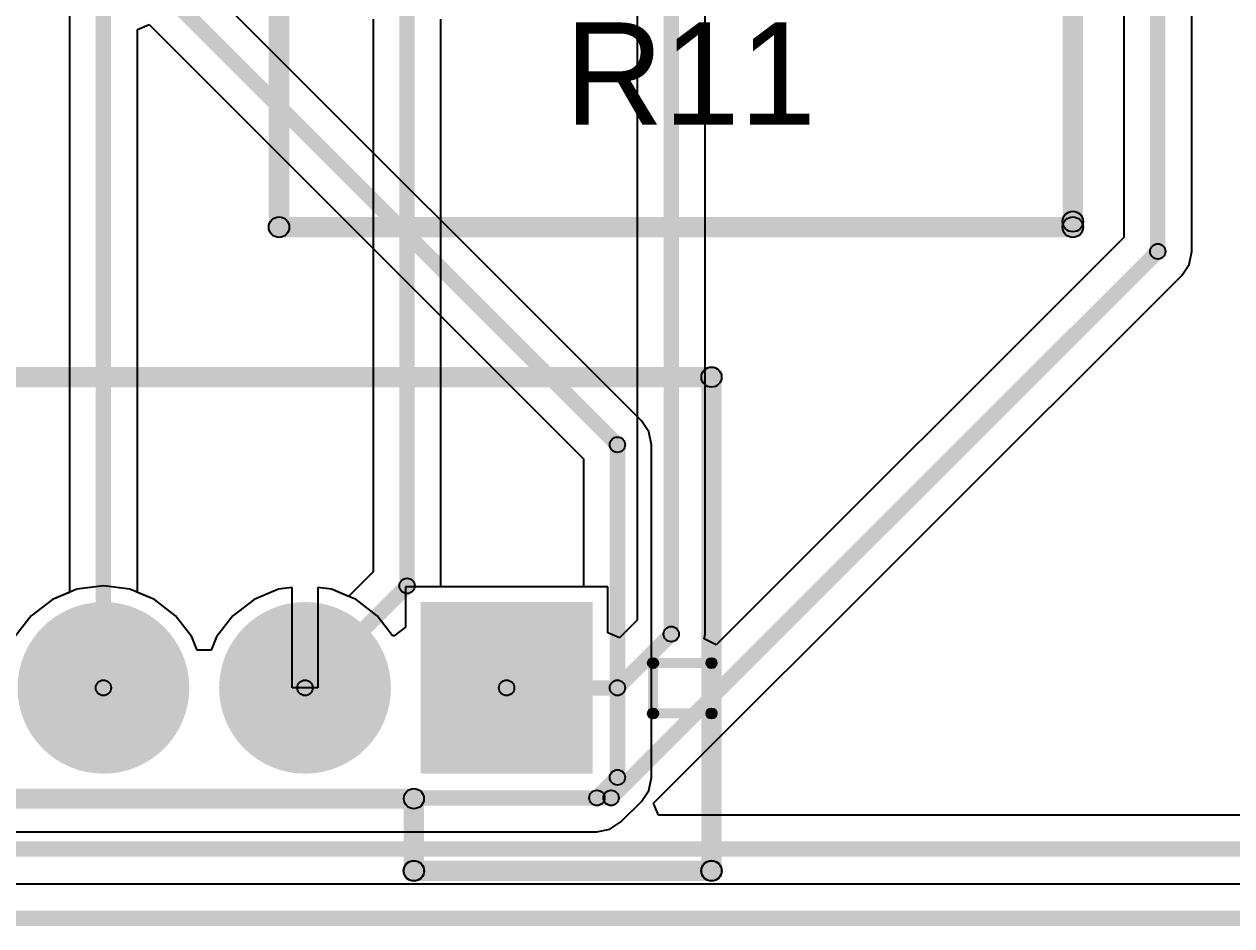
# Model space of a CAD drawing. Header units: millimetres. Extents: x -51.7 to 0.1, y -4.1 to 27.4.
# Drawn here: x -25.14 to -13.16, y -4.08 to 4.87 of the extents above; entities that cross this region are included whole.
import ezdxf

# ---------------------------------------------------------------- set-up
doc = ezdxf.new("R2010")
doc.units = ezdxf.units.MM
for name, color, linetype in [('BottomLayer', 5, 'Continuous'), ('BottomSolder', 6, 'Continuous'), ('KeepOutLayer', 6, 'Continuous'), ('MultiLayer', 9, 'Continuous'), ('PadHoleLayer', 156, 'Continuous'), ('TopLayer', 1, 'Continuous'), ('TopOverlay', 2, 'Continuous'), ('TopSolder', 216, 'Continuous')]:
    doc.layers.add(name, color=color, linetype=linetype)

# ---------------------------------------------------------------- blocks, each defined once
blk = doc.blocks.new('PCB_3362___NEW_25')
at = {"layer": 'BottomLayer'}
h = blk.add_hatch(color=5, dxfattribs=at)
edge = h.paths.add_edge_path()
edge.add_arc((0, 1.5), 1.143, 0, 360)
h = blk.add_hatch(color=5, dxfattribs=at)
edge = h.paths.add_edge_path()
edge.add_arc((-2.75, -1.5), 1.143, 0, 360)
h = blk.add_hatch(color=5, dxfattribs=at)
edge = h.paths.add_edge_path()
edge.add_arc((2.496, -1.5), 1.143, 0, 360)
at = {"layer": 'BottomSolder'}
h = blk.add_hatch(color=6, dxfattribs=at)
edge = h.paths.add_edge_path()
edge.add_arc((0, 1.5), 1.245, 0, 360)
h = blk.add_hatch(color=6, dxfattribs=at)
edge = h.paths.add_edge_path()
edge.add_arc((-2.75, -1.5), 1.245, 0, 360)
h = blk.add_hatch(color=6, dxfattribs=at)
edge = h.paths.add_edge_path()
edge.add_arc((2.496, -1.5), 1.245, 0, 360)
at = {"layer": 'MultiLayer'}
h = blk.add_hatch(color=9, dxfattribs=at)
edge = h.paths.add_edge_path()
edge.add_arc((0, 1.5), 1.143, 0, 360)
h = blk.add_hatch(color=9, dxfattribs=at)
edge = h.paths.add_edge_path()
edge.add_arc((-2.75, -1.5), 1.143, 0, 360)
h = blk.add_hatch(color=9, dxfattribs=at)
edge = h.paths.add_edge_path()
edge.add_arc((2.496, -1.5), 1.143, 0, 360)
at = {"layer": 'PadHoleLayer'}
h = blk.add_hatch(color=156, dxfattribs=at)
edge = h.paths.add_edge_path()
edge.add_arc((0, 1.5), 0.635, 0, 360)
h = blk.add_hatch(color=156, dxfattribs=at)
edge = h.paths.add_edge_path()
edge.add_arc((-2.75, -1.5), 0.635, 0, 360)
h = blk.add_hatch(color=156, dxfattribs=at)
edge = h.paths.add_edge_path()
edge.add_arc((2.496, -1.5), 0.635, 0, 360)
at = {"layer": 'TopLayer'}
h = blk.add_hatch(color=1, dxfattribs=at)
edge = h.paths.add_edge_path()
edge.add_arc((0, 1.5), 1.143, 0, 360)
h = blk.add_hatch(color=1, dxfattribs=at)
edge = h.paths.add_edge_path()
edge.add_arc((-2.75, -1.5), 1.143, 0, 360)
h = blk.add_hatch(color=1, dxfattribs=at)
edge = h.paths.add_edge_path()
edge.add_arc((2.496, -1.5), 1.143, 0, 360)
at = {"layer": 'TopOverlay'}
h = blk.add_hatch(color=2, dxfattribs=at)
edge = h.paths.add_edge_path()
edge.add_arc((-4.02, 2.945), 0.102, 0, 360)
for points in [[(-4.02, 2.843), (-4.02, 3.047), (3.854, 3.047), (3.854, 2.843)], [(-3.918, -4.929), (-4.122, -4.929), (-4.122, 2.818), (-3.918, 2.818)], [(3.956, -4.873), (3.752, -4.873), (3.752, 2.818), (3.956, 2.818)], [(-4.02, -5.031), (-4.02, -4.827), (3.854, -4.827), (3.854, -5.031)]]:
    blk.add_hatch(color=2, dxfattribs=at).paths.add_polyline_path(points)
h = blk.add_hatch(color=2, dxfattribs=at)
edge = h.paths.add_edge_path()
edge.add_arc((3.854, 2.945), 0.102, 0, 360)
h = blk.add_hatch(color=2, dxfattribs=at)
edge = h.paths.add_edge_path()
edge.add_arc((-4.02, 2.818), 0.102, 0, 360)
h = blk.add_hatch(color=2, dxfattribs=at)
edge = h.paths.add_edge_path()
edge.add_arc((3.854, 2.818), 0.102, 0, 360)
h = blk.add_hatch(color=2, dxfattribs=at)
edge = h.paths.add_edge_path()
edge.add_arc((3.854, -4.873), 0.102, 0, 360)
h = blk.add_hatch(color=2, dxfattribs=at)
edge = h.paths.add_edge_path()
edge.add_arc((-4.02, -4.929), 0.102, 0, 360)
h = blk.add_hatch(color=2, dxfattribs=at)
edge = h.paths.add_edge_path()
edge.add_arc((-4.02, -4.929), 0.102, 0, 360)
h = blk.add_hatch(color=2, dxfattribs=at)
edge = h.paths.add_edge_path()
edge.add_arc((3.854, -4.929), 0.102, 0, 360)
at = {"layer": 'TopSolder'}
h = blk.add_hatch(color=216, dxfattribs=at)
edge = h.paths.add_edge_path()
edge.add_arc((0, 1.5), 1.245, 0, 360)
h = blk.add_hatch(color=216, dxfattribs=at)
edge = h.paths.add_edge_path()
edge.add_arc((-2.75, -1.5), 1.245, 0, 360)
h = blk.add_hatch(color=216, dxfattribs=at)
edge = h.paths.add_edge_path()
edge.add_arc((2.496, -1.5), 1.245, 0, 360)
at = {"layer": 'TopOverlay'}
for centre in [(-4.02, 2.945), (3.854, 2.945), (-4.02, 2.818), (3.854, 2.818), (3.854, -4.873), (-4.02, -4.929), (-4.02, -4.929), (3.854, -4.929)]:
    blk.add_circle(centre, 0.102, dxfattribs=at)
blk = doc.blocks.new('PH2_0_6P_41')
at = {"layer": 'BottomLayer'}
blk.add_hatch(color=5, dxfattribs=at).paths.add_polyline_path([(-0.75, 0.75), (0.75, 0.75), (0.75, -0.75), (-0.75, -0.75)])
h = blk.add_hatch(color=5, dxfattribs=at)
edge = h.paths.add_edge_path()
edge.add_arc((2, 0), 0.75, 0, 360)
h = blk.add_hatch(color=5, dxfattribs=at)
edge = h.paths.add_edge_path()
edge.add_arc((4, 0), 0.75, 0, 360)
at = {"layer": 'BottomSolder'}
blk.add_hatch(color=6, dxfattribs=at).paths.add_polyline_path([(-0.852, 0.852), (0.852, 0.852), (0.852, -0.852), (-0.852, -0.852)])
h = blk.add_hatch(color=6, dxfattribs=at)
edge = h.paths.add_edge_path()
edge.add_arc((2, 0), 0.852, 0, 360)
h = blk.add_hatch(color=6, dxfattribs=at)
edge = h.paths.add_edge_path()
edge.add_arc((4, 0), 0.852, 0, 360)
at = {"layer": 'MultiLayer'}
blk.add_hatch(color=9, dxfattribs=at).paths.add_polyline_path([(-0.75, 0.75), (0.75, 0.75), (0.75, -0.75), (-0.75, -0.75)])
h = blk.add_hatch(color=9, dxfattribs=at)
edge = h.paths.add_edge_path()
edge.add_arc((2, 0), 0.75, 0, 360)
h = blk.add_hatch(color=9, dxfattribs=at)
edge = h.paths.add_edge_path()
edge.add_arc((4, 0), 0.75, 0, 360)
at = {"layer": 'PadHoleLayer'}
h = blk.add_hatch(color=156, dxfattribs=at)
edge = h.paths.add_edge_path()
edge.add_arc((0, 0), 0.4, 0, 360)
h = blk.add_hatch(color=156, dxfattribs=at)
edge = h.paths.add_edge_path()
edge.add_arc((2, 0), 0.4, 0, 360)
h = blk.add_hatch(color=156, dxfattribs=at)
edge = h.paths.add_edge_path()
edge.add_arc((4, 0), 0.4, 0, 360)
at = {"layer": 'TopLayer'}
blk.add_hatch(color=1, dxfattribs=at).paths.add_polyline_path([(-0.75, 0.75), (0.75, 0.75), (0.75, -0.75), (-0.75, -0.75)])
h = blk.add_hatch(color=1, dxfattribs=at)
edge = h.paths.add_edge_path()
edge.add_arc((2, 0), 0.75, 0, 360)
h = blk.add_hatch(color=1, dxfattribs=at)
edge = h.paths.add_edge_path()
edge.add_arc((4, 0), 0.75, 0, 360)
at = {"layer": 'TopOverlay'}
h = blk.add_hatch(color=2, dxfattribs=at)
edge = h.paths.add_edge_path()
edge.add_arc((-2.032, 1.816), 0.102, 0, 360)
for points in [[(0.92, 1.918), (0.92, 1.714), (-2.032, 1.714), (-2.032, 1.918)], [(-2.132, 1.816), (-1.932, 1.816), (-1.932, -3.084), (-2.132, -3.084)], [(0.82, 1.816), (1.02, 1.816), (1.02, 1.1), (0.82, 1.1)], [(8.984, 1.2), (8.984, 1), (0.92, 1), (0.92, 1.2)], [(-1.452, 0.304), (-1.452, 0.204), (-2.032, 0.204), (-2.032, 0.304)], [(-1.502, 0.254), (-1.402, 0.254), (-1.402, -0.246), (-1.502, -0.246)], [(-1.452, -0.196), (-1.452, -0.296), (-2.032, -0.296), (-2.032, -0.196)], [(12.032, -2.984), (12.032, -3.184), (-2.032, -3.184), (-2.032, -2.984)]]:
    blk.add_hatch(color=2, dxfattribs=at).paths.add_polyline_path(points)
h = blk.add_hatch(color=2, dxfattribs=at)
edge = h.paths.add_edge_path()
edge.add_arc((0.92, 1.816), 0.102, 0, 360)
h = blk.add_hatch(color=2, dxfattribs=at)
edge = h.paths.add_edge_path()
edge.add_arc((-2.032, 1.816), 0.1, 0, 360)
h = blk.add_hatch(color=2, dxfattribs=at)
edge = h.paths.add_edge_path()
edge.add_arc((0.92, 1.816), 0.1, 0, 360)
h = blk.add_hatch(color=2, dxfattribs=at)
edge = h.paths.add_edge_path()
edge.add_arc((0.92, 1.1), 0.1, 0, 360)
h = blk.add_hatch(color=2, dxfattribs=at)
edge = h.paths.add_edge_path()
edge.add_arc((0.92, 1.1), 0.1, 0, 360)
h = blk.add_hatch(color=2, dxfattribs=at)
edge = h.paths.add_edge_path()
edge.add_arc((-2.032, 0.254), 0.05, 0, 360)
h = blk.add_hatch(color=2, dxfattribs=at)
edge = h.paths.add_edge_path()
edge.add_arc((-1.452, 0.254), 0.05, 0, 360)
h = blk.add_hatch(color=2, dxfattribs=at)
edge = h.paths.add_edge_path()
edge.add_arc((-1.452, 0.254), 0.05, 0, 360)
h = blk.add_hatch(color=2, dxfattribs=at)
edge = h.paths.add_edge_path()
edge.add_arc((-2.032, -0.246), 0.05, 0, 360)
h = blk.add_hatch(color=2, dxfattribs=at)
edge = h.paths.add_edge_path()
edge.add_arc((-1.452, -0.246), 0.05, 0, 360)
h = blk.add_hatch(color=2, dxfattribs=at)
edge = h.paths.add_edge_path()
edge.add_arc((-1.452, -0.246), 0.05, 0, 360)
h = blk.add_hatch(color=2, dxfattribs=at)
edge = h.paths.add_edge_path()
edge.add_arc((-2.032, -3.084), 0.1, 0, 360)
h = blk.add_hatch(color=2, dxfattribs=at)
edge = h.paths.add_edge_path()
edge.add_arc((-2.032, -3.084), 0.1, 0, 360)
at = {"layer": 'TopSolder'}
blk.add_hatch(color=216, dxfattribs=at).paths.add_polyline_path([(-0.852, 0.852), (0.852, 0.852), (0.852, -0.852), (-0.852, -0.852)])
h = blk.add_hatch(color=216, dxfattribs=at)
edge = h.paths.add_edge_path()
edge.add_arc((2, 0), 0.852, 0, 360)
h = blk.add_hatch(color=216, dxfattribs=at)
edge = h.paths.add_edge_path()
edge.add_arc((4, 0), 0.852, 0, 360)
at = {"layer": 'TopOverlay'}
for centre, radius in [((-2.032, 1.816), 0.102), ((0.92, 1.816), 0.102), ((-2.032, 1.816), 0.1), ((0.92, 1.816), 0.1), ((0.92, 1.1), 0.1), ((0.92, 1.1), 0.1), ((-2.032, 0.254), 0.05), ((-1.452, 0.254), 0.05), ((-1.452, 0.254), 0.05), ((-2.032, -0.246), 0.05), ((-1.452, -0.246), 0.05), ((-1.452, -0.246), 0.05), ((-2.032, -3.084), 0.1), ((-2.032, -3.084), 0.1)]:
    blk.add_circle(centre, radius, dxfattribs=at)

msp = doc.modelspace()

# ---------------------------------------------------------------- hatches: boundary and pattern name
at = {"layer": 'BottomLayer'}
for points in [[(-24.276, -1.714), (-24.428, -1.714), (-24.428, 9.304), (-24.276, 9.304)], [(-23.879, 5.217), (-23.771, 5.325), (-19.199, 0.753), (-19.307, 0.645)], [(-19.176, -2.603), (-19.329, -2.603), (-19.329, 0.699), (-19.176, 0.699)], [(-19.402, -2.86), (-19.51, -2.752), (-19.307, -2.549), (-19.199, -2.657)], [(-27.26, -2.882), (-27.26, -2.73), (-19.456, -2.73), (-19.456, -2.882)]]:
    msp.add_hatch(color=5, dxfattribs=at).paths.add_polyline_path(points)
h = msp.add_hatch(color=5, dxfattribs=at)
edge = h.paths.add_edge_path()
edge.add_arc((-19.253, 0.699), 0.0762, 0, 360)
h = msp.add_hatch(color=5, dxfattribs=at)
edge = h.paths.add_edge_path()
edge.add_arc((-19.253, 0.699), 0.0762, 0, 360)
h = msp.add_hatch(color=5, dxfattribs=at)
edge = h.paths.add_edge_path()
edge.add_arc((-24.352, -1.714), 0.0762, 0, 360)
h = msp.add_hatch(color=5, dxfattribs=at)
edge = h.paths.add_edge_path()
edge.add_arc((-19.253, -2.603), 0.0762, 0, 360)
h = msp.add_hatch(color=5, dxfattribs=at)
edge = h.paths.add_edge_path()
edge.add_arc((-19.253, -2.603), 0.0762, 0, 360)
h = msp.add_hatch(color=5, dxfattribs=at)
edge = h.paths.add_edge_path()
edge.add_arc((-19.456, -2.806), 0.0762, 0, 360)
h = msp.add_hatch(color=5, dxfattribs=at)
edge = h.paths.add_edge_path()
edge.add_arc((-19.456, -2.806), 0.0762, 0, 360)
at = {"layer": 'KeepOutLayer'}
msp.add_hatch(color=6, dxfattribs=at).paths.add_polyline_path([(-47.435, -4.076), (-47.435, -3.924), (-4, -3.924), (-4, -4.076)])
at = {"layer": 'TopLayer'}
for points in [[(-13.817, 2.617), (-13.969, 2.617), (-13.969, 10.834), (-13.817, 10.834)], [(-21.264, -0.702), (-21.417, -0.702), (-21.417, 6.287), (-21.264, 6.287)], [(-18.643, -1.181), (-18.795, -1.181), (-18.795, 6.16), (-18.643, 6.16)], [(-19.262, -2.86), (-19.37, -2.752), (-13.947, 2.671), (-13.839, 2.563)], [(-22.298, -1.768), (-22.406, -1.66), (-21.394, -0.648), (-21.286, -0.756)], [(-19.199, -1.768), (-19.307, -1.66), (-18.773, -1.127), (-18.665, -1.234)], [(-20.352, -1.79), (-20.352, -1.638), (-19.253, -1.638), (-19.253, -1.79)], [(-27.26, -2.882), (-27.26, -2.73), (-19.316, -2.73), (-19.316, -2.882)], [(-28.752, -3.39), (-28.752, -3.238), (-10.934, -3.238), (-10.934, -3.39)]]:
    msp.add_hatch(color=1, dxfattribs=at).paths.add_polyline_path(points)
h = msp.add_hatch(color=1, dxfattribs=at)
edge = h.paths.add_edge_path()
edge.add_arc((-13.893, 2.617), 0.0762, 0, 360)
h = msp.add_hatch(color=1, dxfattribs=at)
edge = h.paths.add_edge_path()
edge.add_arc((-13.893, 2.617), 0.0762, 0, 360)
h = msp.add_hatch(color=1, dxfattribs=at)
edge = h.paths.add_edge_path()
edge.add_arc((-21.34, -0.702), 0.0762, 0, 360)
h = msp.add_hatch(color=1, dxfattribs=at)
edge = h.paths.add_edge_path()
edge.add_arc((-21.34, -0.702), 0.0762, 0, 360)
h = msp.add_hatch(color=1, dxfattribs=at)
edge = h.paths.add_edge_path()
edge.add_arc((-18.719, -1.181), 0.0762, 0, 360)
h = msp.add_hatch(color=1, dxfattribs=at)
edge = h.paths.add_edge_path()
edge.add_arc((-18.719, -1.181), 0.0762, 0, 360)
h = msp.add_hatch(color=1, dxfattribs=at)
edge = h.paths.add_edge_path()
edge.add_arc((-22.352, -1.714), 0.0762, 0, 360)
h = msp.add_hatch(color=1, dxfattribs=at)
edge = h.paths.add_edge_path()
edge.add_arc((-20.352, -1.714), 0.0762, 0, 360)
h = msp.add_hatch(color=1, dxfattribs=at)
edge = h.paths.add_edge_path()
edge.add_arc((-19.253, -1.714), 0.0762, 0, 360)
h = msp.add_hatch(color=1, dxfattribs=at)
edge = h.paths.add_edge_path()
edge.add_arc((-19.253, -1.714), 0.0762, 0, 360)
h = msp.add_hatch(color=1, dxfattribs=at)
edge = h.paths.add_edge_path()
edge.add_arc((-19.316, -2.806), 0.0762, 0, 360)
h = msp.add_hatch(color=1, dxfattribs=at)
edge = h.paths.add_edge_path()
edge.add_arc((-19.316, -2.806), 0.0762, 0, 360)

# ---------------------------------------------------------------- linework, layer by layer
at = {"layer": 'BottomLayer'}
for p, q in [((-24.689, 9.164), (-24.689, -0.767)), ((-19.015, 0.937), (-23.488, 5.41)), ((-24.015, 4.82), (-23.898, 4.868)), ((-24.015, -0.767), (-24.015, 4.82)), ((-23.898, 4.868), (-19.589, 0.56)), ((-18.942, 0.828), (-19.015, 0.937)), ((-18.916, 0.699), (-18.942, 0.828)), ((-18.916, -2.603), (-18.916, 0.699)), ((-19.589, 0.56), (-19.589, -0.71)), ((-22.479, -0.718), (-22.614, -0.736)), ((-22.479, -1.714), (-22.479, -0.718)), ((-22.09, -0.736), (-22.225, -0.718)), ((-22.225, -0.718), (-22.225, -1.714)), ((-19.589, -0.71), (-21.356, -0.71)), ((-21.356, -0.71), (-21.356, -1.112)), ((-24.858, -0.837), (-25.068, -0.998)), ((-24.689, -0.767), (-24.858, -0.837)), ((-23.846, -0.837), (-24.015, -0.767)), ((-23.636, -0.998), (-23.846, -0.837)), ((-22.858, -0.837), (-23.068, -0.998)), ((-22.614, -0.736), (-22.858, -0.837)), ((-21.846, -0.837), (-22.09, -0.736)), ((-21.636, -0.998), (-21.846, -0.837)), ((-25.068, -0.998), (-25.229, -1.208)), ((-23.475, -1.208), (-23.636, -0.998)), ((-23.068, -0.998), (-23.229, -1.208)), ((-21.483, -1.197), (-21.636, -0.998)), ((-21.469, -1.197), (-21.483, -1.197)), ((-21.356, -1.112), (-21.469, -1.197)), ((-23.421, -1.339), (-23.475, -1.208)), ((-23.229, -1.208), (-23.283, -1.339)), ((-23.283, -1.339), (-23.421, -1.339)), ((-22.225, -1.714), (-22.479, -1.714)), ((-18.942, -2.732), (-18.916, -2.603)), ((-19.015, -2.841), (-18.942, -2.732)), ((-19.218, -3.044), (-19.015, -2.841)), ((-19.327, -3.117), (-19.218, -3.044)), ((-27.26, -3.143), (-19.456, -3.143)), ((-19.456, -3.143), (-19.327, -3.117)), ((-8.623, -3.663), (-42.685, -3.663))]:
    msp.add_line(p, q, dxfattribs=at)
for centre in [(-19.253, 0.699), (-19.253, 0.699), (-24.352, -1.714), (-19.253, -2.603), (-19.253, -2.603), (-19.456, -2.806), (-19.456, -2.806)]:
    msp.add_circle(centre, 0.0762, dxfattribs=at)
at = {"layer": 'TopLayer'}
for p, q in [((-13.557, 2.617), (-13.557, 8.331)), ((-14.23, 7.509), (-14.23, 2.756)), ((-19.056, 6.16), (-19.056, -1.041)), ((-18.383, -1.181), (-18.383, 6.021)), ((-21.677, 4.922), (-21.677, -0.563)), ((-21.004, -0.702), (-21.004, 4.922)), ((-14.23, 2.756), (-18.275, -1.288)), ((-13.582, 2.488), (-13.557, 2.617)), ((-13.655, 2.379), (-13.582, 2.488)), ((-18.894, -2.86), (-13.655, 2.379)), ((-21.677, -0.563), (-21.92, -0.806)), ((-24.352, -0.701), (-24.614, -0.736)), ((-24.09, -0.736), (-24.352, -0.701)), ((-22.479, -0.718), (-22.614, -0.736)), ((-22.479, -1.714), (-22.479, -0.718)), ((-22.09, -0.736), (-22.225, -0.718)), ((-22.225, -0.718), (-22.225, -1.714)), ((-20.997, -0.71), (-21.004, -0.702)), ((-19.348, -0.71), (-20.997, -0.71)), ((-19.348, -1.167), (-19.348, -0.71)), ((-24.858, -0.837), (-25.068, -0.998)), ((-24.614, -0.736), (-24.858, -0.837)), ((-23.846, -0.837), (-24.09, -0.736)), ((-23.636, -0.998), (-23.846, -0.837)), ((-22.858, -0.837), (-23.068, -0.998)), ((-22.614, -0.736), (-22.858, -0.837)), ((-21.92, -0.806), (-22.09, -0.736)), ((-25.068, -0.998), (-25.229, -1.208)), ((-23.475, -1.208), (-23.636, -0.998)), ((-23.068, -0.998), (-23.229, -1.208)), ((-19.056, -1.041), (-19.231, -1.216)), ((-19.231, -1.216), (-19.348, -1.167)), ((-18.392, -1.226), (-18.383, -1.181)), ((-23.421, -1.339), (-23.475, -1.208)), ((-23.229, -1.208), (-23.283, -1.339)), ((-18.275, -1.288), (-18.392, -1.226)), ((-23.283, -1.339), (-23.421, -1.339)), ((-22.225, -1.714), (-22.479, -1.714)), ((-18.845, -2.978), (-18.894, -2.86)), ((-11.074, -2.978), (-18.845, -2.978))]:
    msp.add_line(p, q, dxfattribs=at)
for centre in [(-13.893, 2.617), (-13.893, 2.617), (-21.34, -0.702), (-21.34, -0.702), (-18.719, -1.181), (-18.719, -1.181), (-22.352, -1.714), (-20.352, -1.714), (-19.253, -1.714), (-19.253, -1.714), (-19.316, -2.806), (-19.316, -2.806)]:
    msp.add_circle(centre, 0.0762, dxfattribs=at)

# ---------------------------------------------------------------- block references
msp.add_blockref('PCB_3362___NEW_25', (-18.59, 7.787))
at = {"rotation": 180}
msp.add_blockref('PH2_0_6P_41', (-20.352, -1.714), dxfattribs=at)

# ---------------------------------------------------------------- texts
at = {"layer": 'TopOverlay'}
msp.add_text('R11', height=1.016, dxfattribs=at).set_placement((-19.777, 3.874))

doc.saveas('drawing.dxf')
